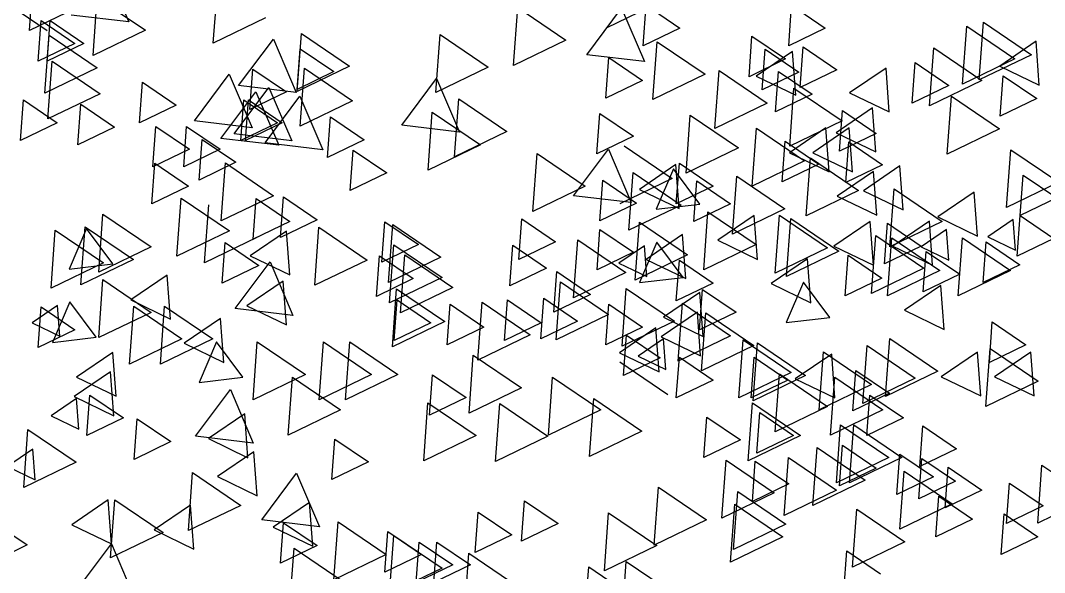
# Model space of a CAD drawing. Header units: millimetres. Extents: x 87938 to 265635, y 330093 to 434310.
# Drawn here: x 211266 to 213021, y 404065 to 405012 of the extents above; entities that cross this region are included whole.
import ezdxf

# ---------------------------------------------------------------- set-up
doc = ezdxf.new("R2010")
doc.units = ezdxf.units.MM

# ---------------------------------------------------------------- blocks, each defined once
blk = doc.blocks.new('A$C7FA71D6E')
for p, q in [((3016.5, 7295.5), (3055.7, 7203.9)), ((3200.6, 7167.8), (3207.9, 7267.2)), ((2885.3, 7189.5), (2890.5, 7259.1)), ((2833.6, 7245.3), (2916, 7189.2)), ((2994.4, 7146.3), (3001.7, 7245.6)), ((3001.7, 7245.6), (3084.1, 7189.6)), ((3964.6, 7237.5), (3874.8, 7194.1)), ((3937.3, 7162.9), (3942.4, 7232.5)), ((3942.4, 7232.5), (4000.1, 7193.3)), ((4186.7, 7162.9), (4191.8, 7232.5)), ((4191.8, 7232.5), (4249.5, 7193.3)), ((2948.2, 7219.8), (2885.3, 7189.5)), ((3055.7, 7203.9), (2956.8, 7215.7)), ((3715, 7129.3), (3722.3, 7228.7)), ((3722.3, 7228.7), (3804.8, 7172.7)), ((3840.7, 7147.7), (3900.4, 7227.5)), ((3900.4, 7227.5), (3939.7, 7135.9)), ((2900.5, 7136.6), (2905.6, 7206.2)), ((2905.6, 7206.2), (2963.3, 7167)), ((2915.6, 7136.6), (2920.7, 7206.2)), ((2920.7, 7206.2), (2978.4, 7167)), ((3290.3, 7211.2), (3200.6, 7167.8)), ((4484.6, 7097), (4491.9, 7196.4)), ((4491.9, 7196.4), (4574.3, 7140.4)), ((4513.4, 7104.4), (4520.7, 7203.8)), ((4520.7, 7203.8), (4603.1, 7147.7)), ((2911.7, 7081.7), (2919, 7181.1)), ((2919, 7181.1), (3001.4, 7125.1)), ((3084.1, 7189.6), (2994.4, 7146.3)), ((3344.2, 7084.7), (3351.5, 7184.1)), ((3351.5, 7184.1), (3433.9, 7128.1)), ((3581.9, 7082.9), (3589.2, 7182.2)), ((3589.2, 7182.2), (3671.6, 7126.2)), ((4000.1, 7193.3), (3937.3, 7162.9)), ((4118.7, 7110), (4123.8, 7179.6)), ((4123.8, 7179.6), (4181.5, 7140.4)), ((4249.5, 7193.3), (4186.7, 7162.9)), ((2963.3, 7167), (2900.5, 7136.6)), ((2978.4, 7167), (2915.6, 7136.6)), ((3243.9, 7094.9), (3303.6, 7174.6)), ((3303.6, 7174.6), (3342.8, 7083)), ((3804.8, 7172.7), (3715, 7129.3)), ((3953.9, 7070.7), (3961.2, 7170.1)), ((3961.2, 7170.1), (4043.7, 7114.1)), ((4206.4, 7091.6), (4211.5, 7161.2)), ((4211.5, 7161.2), (4269.2, 7122)), ((3344.4, 7088.3), (3349.5, 7157.9)), ((3349.5, 7157.9), (3407.2, 7118.7)), ((3939.7, 7135.9), (3840.7, 7147.7)), ((4141.3, 7087.4), (4146.4, 7157)), ((4146.4, 7157), (4204.1, 7117.7)), ((4428.1, 7060.2), (4435.4, 7159.6)), ((4435.4, 7159.6), (4517.8, 7103.6)), ((4603.1, 7147.7), (4513.4, 7104.4)), ((2917, 7037.5), (2924.3, 7136.9)), ((2924.3, 7136.9), (3006.8, 7080.9)), ((3433.9, 7128.1), (3344.2, 7084.7)), ((3671.6, 7126.2), (3581.9, 7082.9)), ((3873.3, 7073.2), (3878.4, 7142.8)), ((3878.4, 7142.8), (3936.1, 7103.6)), ((4181.5, 7140.4), (4118.7, 7110)), ((4398.2, 7064.7), (4403.3, 7134.3)), ((4403.3, 7134.3), (4461, 7095.1)), ((4574.3, 7140.4), (4484.6, 7097)), ((3001.4, 7125.1), (2911.7, 7081.7)), ((3168.3, 7034.4), (3228, 7114.2)), ((3228, 7114.2), (3267.3, 7022.6)), ((3263.1, 7053.5), (3268.2, 7123.1)), ((3268.2, 7123.1), (3325.9, 7083.9)), ((3407.2, 7118.7), (3344.4, 7088.3)), ((3349.5, 7025.4), (3356.8, 7124.8)), ((3356.8, 7124.8), (3439.2, 7068.8)), ((4043.7, 7114.1), (3953.9, 7070.7)), ((4060.1, 7021.3), (4067.4, 7120.7)), ((4067.4, 7120.7), (4149.8, 7064.7)), ((4204.1, 7117.7), (4141.3, 7087.4)), ((4164, 7049.6), (4169.1, 7119.2)), ((4169.1, 7119.2), (4226.8, 7080)), ((4269.2, 7122), (4206.4, 7091.6)), ((4549.3, 7042.1), (4554.4, 7111.6)), ((4554.4, 7111.6), (4612.1, 7072.4)), ((3074.2, 7030.9), (3079.3, 7100.4)), ((3079.3, 7100.4), (3137, 7061.2)), ((3236.3, 7011.8), (3296, 7091.6)), ((3342.8, 7083), (3243.9, 7094.9)), ((3296, 7091.6), (3335.3, 7000)), ((3523.4, 7026.9), (3583.1, 7106.7)), ((3583.1, 7106.7), (3622.4, 7015.1)), ((3936.1, 7103.6), (3873.3, 7073.2)), ((4461, 7095.1), (4398.2, 7064.7)), ((4517.8, 7103.6), (4428.1, 7060.2)), ((3006.8, 7080.9), (2917, 7037.5)), ((3213.6, 7004.2), (3273.3, 7084)), ((3325.9, 7083.9), (3263.1, 7053.5)), ((3273.3, 7084), (3312.6, 6992.4)), ((3289.2, 6996.7), (3348.9, 7076.5)), ((3348.9, 7076.5), (3388.1, 6984.8)), ((4226.8, 7080), (4164, 7049.6)), ((4188.5, 6991.1), (4195.8, 7090.5)), ((4195.8, 7090.5), (4278.3, 7034.5)), ((4458.3, 6977.1), (4465.6, 7076.5)), ((4465.6, 7076.5), (4548, 7020.5)), ((2870.2, 7000.7), (2875.3, 7070.2)), ((2875.3, 7070.2), (2933, 7031)), ((2968.5, 6993.1), (2973.6, 7062.7)), ((2973.6, 7062.7), (3031.3, 7023.5)), ((3137, 7061.2), (3074.2, 7030.9)), ((3248, 7000.7), (3253.1, 7070.2)), ((3253.1, 7070.2), (3310.8, 7031)), ((3255.6, 7000.7), (3260.7, 7070.2)), ((3260.7, 7070.2), (3318.4, 7031)), ((3439.2, 7068.8), (3349.5, 7025.4)), ((3614, 6972.5), (3621.3, 7071.9)), ((3621.3, 7071.9), (3703.7, 7015.9)), ((4149.8, 7064.7), (4060.1, 7021.3)), ((4612.1, 7072.4), (4549.3, 7042.1)), ((3396.2, 6971.6), (3401.3, 7041.2)), ((3401.3, 7041.2), (3459, 7002)), ((3568.6, 6949.9), (3575.9, 7049.3)), ((3575.9, 7049.3), (3658.3, 6993.2)), ((3858, 6977.6), (3863.1, 7047.2)), ((3863.1, 7047.2), (3920.8, 7008)), ((4010.8, 6944.8), (4018.1, 7044.2)), ((4018.1, 7044.2), (4100.6, 6988.2)), ((4273.7, 6982.6), (4278.8, 7052.1)), ((4278.8, 7052.1), (4336.5, 7012.9)), ((2933, 7031), (2870.2, 7000.7)), ((3031.3, 7023.5), (2968.5, 6993.1)), ((3096.9, 6955.3), (3102, 7024.9)), ((3102, 7024.9), (3159.7, 6985.7)), ((3149.8, 6955.3), (3154.9, 7024.9)), ((3154.9, 7024.9), (3212.6, 6985.7)), ((3267.3, 7022.6), (3168.3, 7034.4)), ((3310.8, 7031), (3248, 7000.7)), ((3318.4, 7031), (3255.6, 7000.7)), ((3622.4, 7015.1), (3523.4, 7026.9)), ((4124.2, 6922.2), (4131.5, 7021.6)), ((4131.5, 7021.6), (4213.9, 6965.6)), ((4278.3, 7034.5), (4188.5, 6991.1)), ((4548, 7020.5), (4458.3, 6977.1)), ((3312.6, 6992.4), (3213.6, 7004.2)), ((3335.3, 7000), (3236.3, 7011.8)), ((3703.7, 7015.9), (3614, 6972.5)), ((3920.8, 7008), (3858, 6977.6)), ((4336.5, 7012.9), (4273.7, 6982.6)), ((3159.7, 6985.7), (3096.9, 6955.3)), ((3212.6, 6985.7), (3149.8, 6955.3)), ((3176.2, 6932.8), (3181.4, 7002.4)), ((3181.4, 7002.4), (3239, 6963.2)), ((3388.1, 6984.8), (3289.2, 6996.7)), ((3459, 7002), (3396.2, 6971.6)), ((3658.3, 6993.2), (3568.6, 6949.9)), ((3818.1, 6906), (3877.8, 6985.8)), ((3877.8, 6985.8), (3917, 6894.2)), ((3904.8, 6991.4), (3987.2, 6935.3)), ((4100.6, 6988.2), (4010.8, 6944.8)), ((4175.5, 6929.7), (4180.6, 6999.3)), ((4180.6, 6999.3), (4238.3, 6960)), ((4284.9, 6928.8), (4290, 6998.3)), ((4290, 6998.3), (4347.7, 6959.1)), ((3435.1, 6914.6), (3440.2, 6984.2)), ((3440.2, 6984.2), (3497.9, 6944.9)), ((3748.1, 6878.9), (3755.4, 6978.3)), ((3755.4, 6978.3), (3837.9, 6922.3)), ((4216.6, 6871.4), (4223.9, 6970.8)), ((4223.9, 6970.8), (4306.3, 6914.7)), ((4560.2, 6885.5), (4567.5, 6984.9)), ((4567.5, 6984.9), (4649.9, 6928.9)), ((3095.1, 6891.9), (3100.2, 6961.5)), ((3100.2, 6961.5), (3157.9, 6922.3)), ((3239, 6963.2), (3176.2, 6932.8)), ((3213.9, 6862.7), (3221.2, 6962.1)), ((3221.2, 6962.1), (3303.6, 6906)), ((3994.1, 6891.9), (3999.3, 6961.5)), ((3999.3, 6961.5), (4057, 6922.3)), ((4213.9, 6965.6), (4124.2, 6922.2)), ((4238.3, 6960), (4175.5, 6929.7)), ((4347.7, 6959.1), (4284.9, 6928.8)), ((3497.9, 6944.9), (3435.1, 6914.6)), ((3987.2, 6935.3), (3897.5, 6892)), ((3912.6, 6846.7), (3919.9, 6946)), ((3919.9, 6946), (4002.3, 6890)), ((4090.3, 6840), (4097.6, 6939.4)), ((4097.6, 6939.4), (4180, 6883.4)), ((4583.3, 6871.9), (4588.4, 6941.4)), ((4588.4, 6941.4), (4646.1, 6902.2)), ((3157.9, 6922.3), (3095.1, 6891.9)), ((3837.9, 6922.3), (3748.1, 6878.9)), ((3862.8, 6862.9), (3867.9, 6932.4)), ((3867.9, 6932.4), (3925.6, 6893.2)), ((4057, 6922.3), (3994.1, 6891.9)), ((4024.4, 6861.7), (4029.5, 6931.3)), ((4029.5, 6931.3), (4087.2, 6892.1)), ((4360.1, 6818.5), (4367.4, 6917.9)), ((4367.4, 6917.9), (4449.8, 6861.9)), ((4649.9, 6928.9), (4560.2, 6885.5)), ((3138.3, 6802.3), (3145.7, 6901.6)), ((3145.7, 6901.6), (3228.1, 6845.6)), ((3303.6, 6906), (3213.9, 6862.7)), ((3268.8, 6831.5), (3274, 6901.1)), ((3274, 6901.1), (3331.6, 6861.9)), ((3316, 6834.5), (3321.1, 6904.1)), ((3321.1, 6904.1), (3378.8, 6864.8)), ((3917, 6894.2), (3818.1, 6906)), ((4306.3, 6914.7), (4216.6, 6871.4)), ((4646.1, 6902.2), (4583.3, 6871.9)), ((3185.4, 6791), (3192.7, 6890.4)), ((3925.6, 6893.2), (3862.8, 6862.9)), ((4002.3, 6890), (3912.6, 6846.7)), ((4087.2, 6892.1), (4024.4, 6861.7)), ((4180, 6883.4), (4090.3, 6840)), ((3004.2, 6775), (3011.5, 6874.4)), ((3011.5, 6874.4), (3093.9, 6818.4)), ((3378.8, 6864.8), (3316, 6834.5)), ((3724, 6796.7), (3729.1, 6866.3)), ((3729.1, 6866.3), (3786.8, 6827.1)), ((4041.1, 6778.7), (4048.4, 6878.1)), ((4048.4, 6878.1), (4130.8, 6822)), ((4163.7, 6773.2), (4171, 6872.6)), ((4171, 6872.6), (4253.4, 6816.5)), ((4182.8, 6767.5), (4190.1, 6866.9)), ((4190.1, 6866.9), (4272.5, 6810.8)), ((4578.2, 6802.3), (4583.3, 6871.9)), ((4583.3, 6871.9), (4641, 6832.7)), ((2922.4, 6747.3), (2929.7, 6846.7)), ((2929.7, 6846.7), (3012.1, 6790.6)), ((2973.8, 6753.2), (2981.1, 6852.6)), ((2981.1, 6852.6), (3063.6, 6796.6)), ((3228.1, 6845.6), (3138.3, 6802.3)), ((3331.6, 6861.9), (3268.8, 6831.5)), ((3374.4, 6752.4), (3381.7, 6851.8)), ((3381.7, 6851.8), (3464.1, 6795.7)), ((3489.6, 6791.8), (3494.8, 6861.3)), ((3494.8, 6861.3), (3552.5, 6822.1)), ((3501, 6756.9), (3508.3, 6856.3)), ((3508.3, 6856.3), (3590.7, 6800.3)), ((3858.2, 6778.6), (3863.3, 6848.2)), ((3863.3, 6848.2), (3921, 6809)), ((3923.7, 6761.1), (3931, 6860.4)), ((3931, 6860.4), (4013.4, 6804.4)), ((4351.1, 6789.2), (4356.2, 6858.7)), ((4356.2, 6858.7), (4413.9, 6819.5)), ((4449.8, 6861.9), (4360.1, 6818.5)), ((3275.1, 6834.3), (3185.4, 6791)), ((3817.9, 6730.8), (3825.3, 6830.2)), ((3825.3, 6830.2), (3907.7, 6774.2)), ((4328.9, 6738.4), (4336.2, 6837.8)), ((4336.2, 6837.8), (4418.6, 6781.8)), ((4356.2, 6734.5), (4363.5, 6833.9)), ((4363.5, 6833.9), (4445.9, 6777.9)), ((4477.1, 6734.5), (4484.4, 6833.9)), ((4484.4, 6833.9), (4566.8, 6777.9)), ((4641, 6832.7), (4578.2, 6802.3)), ((3093.9, 6818.4), (3004.2, 6775)), ((3216, 6756), (3221.1, 6825.5)), ((3221.1, 6825.5), (3278.8, 6786.3)), ((3552.5, 6822.1), (3489.6, 6791.8)), ((3502.8, 6722.2), (3510.1, 6821.5)), ((3510.1, 6821.5), (3592.6, 6765.5)), ((3708.9, 6751.4), (3714, 6821)), ((3714, 6821), (3771.7, 6781.8)), ((3786.8, 6827.1), (3724, 6796.7)), ((4130.8, 6822), (4041.1, 6778.7)), ((4253.4, 6816.5), (4163.7, 6773.2)), ((4272.5, 6810.8), (4182.8, 6767.5)), ((4413.9, 6819.5), (4351.1, 6789.2)), ((4417.2, 6740.9), (4422.4, 6810.4)), ((4422.4, 6810.4), (4480, 6771.2)), ((4520.1, 6757.1), (4525.3, 6826.7)), ((4525.3, 6826.7), (4583, 6787.5)), ((3063.6, 6796.6), (2973.8, 6753.2)), ((3238.1, 6712.6), (3297.8, 6792.4)), ((3297.8, 6792.4), (3337.1, 6700.8)), ((3464.1, 6795.7), (3374.4, 6752.4)), ((3480.4, 6733.3), (3485.5, 6802.9)), ((3485.5, 6802.9), (3543.2, 6763.7)), ((3590.7, 6800.3), (3501, 6756.9)), ((3521.5, 6705.2), (3528.8, 6804.6)), ((3528.8, 6804.6), (3611.2, 6748.6)), ((3921, 6809), (3858.2, 6778.6)), ((4013.4, 6804.4), (3923.7, 6761.1)), ((3994.1, 6725.8), (3999.3, 6795.3)), ((3999.3, 6795.3), (4057, 6756.1)), ((4283.6, 6734.3), (4288.7, 6803.9)), ((4288.7, 6803.9), (4346.4, 6764.7)), ((3012.1, 6790.6), (2922.4, 6747.3)), ((3278.8, 6786.3), (3216, 6756)), ((3771.7, 6781.8), (3708.9, 6751.4)), ((3784.4, 6706.1), (3789.5, 6775.7)), ((3789.5, 6775.7), (3847.2, 6736.4)), ((4418.6, 6781.8), (4328.9, 6738.4)), ((4445.9, 6777.9), (4356.2, 6734.5)), ((4566.8, 6777.9), (4477.1, 6734.5)), ((4583, 6787.5), (4520.1, 6757.1)), ((3004.1, 6662.6), (3011.4, 6762)), ((3011.4, 6762), (3093.8, 6705.9)), ((3543.2, 6763.7), (3480.4, 6733.3)), ((3592.6, 6765.5), (3502.8, 6722.2)), ((3788.1, 6658.7), (3795.4, 6758.1)), ((3795.4, 6758.1), (3877.8, 6702.1)), ((3907.7, 6774.2), (3817.9, 6730.8)), ((4346.4, 6764.7), (4283.6, 6734.3)), ((4480, 6771.2), (4417.2, 6740.9)), ((3507.5, 6646.6), (3514.8, 6746)), ((3514.8, 6746), (3597.3, 6690)), ((3611.2, 6748.6), (3521.5, 6705.2)), ((3901.1, 6647.8), (3908.4, 6747.1)), ((3908.4, 6747.1), (3990.8, 6691.1)), ((4057, 6756.1), (3994.1, 6725.8)), ((4033.7, 6675.9), (4038.9, 6745.4)), ((4038.9, 6745.4), (4096.6, 6706.2)), ((3510.6, 6657.8), (3515.7, 6727.4)), ((3515.7, 6727.4), (3573.4, 6688.1)), ((3653.9, 6624), (3661.2, 6723.4)), ((3661.2, 6723.4), (3743.7, 6667.3)), ((3699.5, 6657.8), (3704.6, 6727.4)), ((3704.6, 6727.4), (3762.3, 6688.1)), ((3761.8, 6660.8), (3766.9, 6730.3)), ((3766.9, 6730.3), (3824.6, 6691.1)), ((3847.2, 6736.4), (3784.4, 6706.1)), ((2900.5, 6645.7), (2905.6, 6715.2)), ((2905.6, 6715.2), (2963.3, 6676)), ((3093.8, 6705.9), (3004.1, 6662.6)), ((3056.9, 6617.3), (3064.2, 6716.6)), ((3064.2, 6716.6), (3146.7, 6660.6)), ((3109.8, 6617.3), (3117.1, 6716.6)), ((3117.1, 6716.6), (3199.6, 6660.6)), ((3337.1, 6700.8), (3238.1, 6712.6)), ((3601.3, 6650.2), (3606.4, 6719.8)), ((3606.4, 6719.8), (3664.1, 6680.6)), ((3873.3, 6650.2), (3878.4, 6719.8)), ((3878.4, 6719.8), (3936.1, 6680.6)), ((3997.4, 6622.1), (4004.8, 6721.5)), ((4004.8, 6721.5), (4087.2, 6665.5)), ((4096.6, 6706.2), (4033.7, 6675.9)), ((4037.4, 6605.9), (4044.7, 6705.3)), ((4044.7, 6705.3), (4127.2, 6649.2)), ((3597.3, 6690), (3507.5, 6646.6)), ((3573.4, 6688.1), (3510.6, 6657.8)), ((3762.3, 6688.1), (3699.5, 6657.8)), ((3824.6, 6691.1), (3761.8, 6660.8)), ((3877.8, 6702.1), (3788.1, 6658.7)), ((3990.8, 6691.1), (3901.1, 6647.8)), ((4530.6, 6620), (4535.7, 6689.6)), ((4535.7, 6689.6), (4593.4, 6650.4)), ((2963.3, 6676), (2900.5, 6645.7)), ((3664.1, 6680.6), (3601.3, 6650.2)), ((3936.1, 6680.6), (3873.3, 6650.2)), ((3146.7, 6660.6), (3056.9, 6617.3)), ((3199.6, 6660.6), (3109.8, 6617.3)), ((3268.6, 6556), (3275.9, 6655.4)), ((3275.9, 6655.4), (3358.3, 6599.4)), ((3381.9, 6556), (3389.2, 6655.4)), ((3389.2, 6655.4), (3471.7, 6599.4)), ((3427.3, 6556), (3434.6, 6655.4)), ((3434.6, 6655.4), (3517, 6599.4)), ((3743.7, 6667.3), (3653.9, 6624)), ((3903.5, 6597.4), (3908.6, 6666.9)), ((3908.6, 6666.9), (3966.3, 6627.7)), ((4087.2, 6665.5), (3997.4, 6622.1)), ((4101.5, 6559.6), (4108.8, 6659)), ((4108.8, 6659), (4191.2, 6603)), ((4125.9, 6554.1), (4133.2, 6653.5)), ((4133.2, 6653.5), (4215.6, 6597.5)), ((4352.5, 6561.7), (4359.9, 6661.1)), ((4359.9, 6661.1), (4442.3, 6605.1)), ((4127.2, 6649.2), (4037.4, 6605.9)), ((4239.2, 6539), (4246.5, 6638.4)), ((4246.5, 6638.4), (4328.9, 6582.4)), ((4313.7, 6549.6), (4321.1, 6649)), ((4321.1, 6649), (4403.5, 6593)), ((4524.6, 6544.5), (4531.9, 6643.9)), ((4593.4, 6650.4), (4530.6, 6620)), ((4531.9, 6643.9), (4614.3, 6587.9)), ((3638.8, 6533.3), (3646.1, 6632.7)), ((3646.1, 6632.7), (3728.5, 6576.7)), ((3897.3, 6621.3), (3979.7, 6565.2)), ((3966.3, 6627.7), (3903.5, 6597.4)), ((3994.1, 6559.6), (3999.3, 6629.2)), ((3999.3, 6629.2), (4057, 6589.9)), ((4122.6, 6559.6), (4127.7, 6629.2)), ((4127.7, 6629.2), (4185.4, 6589.9)), ((3358.3, 6599.4), (3268.6, 6556)), ((3471.7, 6599.4), (3381.9, 6556)), ((3517, 6599.4), (3427.3, 6556)), ((4191.2, 6603), (4101.5, 6559.6)), ((4163.7, 6501.3), (4171, 6600.7)), ((4171, 6600.7), (4253.4, 6544.6)), ((4296.4, 6536.9), (4301.5, 6606.5)), ((4301.5, 6606.5), (4359.2, 6567.3)), ((4442.3, 6605.1), (4352.5, 6561.7)), ((3329.1, 6495.6), (3336.4, 6595)), ((3336.4, 6595), (3418.8, 6538.9)), ((3571, 6529.4), (3576.2, 6598.9)), ((3576.2, 6598.9), (3633.9, 6559.7)), ((3774.8, 6495.6), (3782.1, 6595)), ((3782.1, 6595), (3864.5, 6538.9)), ((4057, 6589.9), (3994.1, 6559.6)), ((4185.4, 6589.9), (4122.6, 6559.6)), ((4215.6, 6597.5), (4125.9, 6554.1)), ((4328.9, 6582.4), (4239.2, 6539)), ((4258.4, 6495.6), (4265.7, 6595)), ((4265.7, 6595), (4348.1, 6538.9)), ((4403.5, 6593), (4313.7, 6549.6)), ((4614.3, 6587.9), (4524.6, 6544.5)), ((2983.6, 6494.6), (2988.7, 6564.2)), ((2988.7, 6564.2), (3046.4, 6525)), ((3170.1, 6493.6), (3229.8, 6573.4)), ((3229.8, 6573.4), (3269.1, 6481.8)), ((3728.5, 6576.7), (3638.8, 6533.3)), ((4359.2, 6567.3), (4296.4, 6536.9)), ((4320.8, 6494.6), (4326, 6564.2)), ((4326, 6564.2), (4383.7, 6525)), ((3561.1, 6451.4), (3568.4, 6550.8)), ((3568.4, 6550.8), (3650.8, 6494.7)), ((3633.9, 6559.7), (3571, 6529.4)), ((3684.2, 6450.2), (3691.5, 6549.6)), ((3691.5, 6549.6), (3773.9, 6493.6)), ((3845.3, 6459), (3852.6, 6558.3)), ((3852.6, 6558.3), (3935, 6502.3)), ((4117.3, 6451.4), (4124.6, 6550.8)), ((4124.6, 6550.8), (4207, 6494.8)), ((3418.8, 6538.9), (3329.1, 6495.6)), ((3864.5, 6538.9), (3774.8, 6495.6)), ((4132, 6464.4), (4137.1, 6534)), ((4137.1, 6534), (4194.8, 6494.7)), ((4253.4, 6544.6), (4163.7, 6501.3)), ((4348.1, 6538.9), (4258.4, 6495.6)), ((3046.4, 6525), (2983.6, 6494.6)), ((3064.8, 6453.8), (3070, 6523.4)), ((3070, 6523.4), (3127.7, 6484.2)), ((4041.3, 6456.8), (4046.4, 6526.4)), ((4046.4, 6526.4), (4104.1, 6487.2)), ((4268.4, 6413.6), (4275.7, 6513)), ((4275.7, 6513), (4358.1, 6457)), ((4291.1, 6413.6), (4298.4, 6513)), ((4298.4, 6513), (4380.8, 6457)), ((4383.7, 6525), (4320.8, 6494.6)), ((2875.6, 6405.8), (2882.9, 6505.2)), ((2882.9, 6505.2), (2965.3, 6449.1)), ((3650.8, 6494.7), (3561.1, 6451.4)), ((3935, 6502.3), (3845.3, 6459)), ((4207, 6494.8), (4117.3, 6451.4)), ((4194.8, 6494.7), (4132, 6464.4)), ((4411.5, 6441.7), (4416.6, 6511.3)), ((4416.6, 6511.3), (4474.3, 6472.1)), ((3127.7, 6484.2), (3064.8, 6453.8)), ((3269.1, 6481.8), (3170.1, 6493.6)), ((3403.8, 6419.1), (3408.9, 6488.7)), ((3408.9, 6488.7), (3466.6, 6449.4)), ((3773.9, 6493.6), (3684.2, 6450.2)), ((4104.1, 6487.2), (4041.3, 6456.8)), ((4273.7, 6408.5), (4278.8, 6478.1)), ((4278.8, 6478.1), (4336.5, 6438.9)), ((4228.1, 6374.7), (4235.4, 6474.1)), ((4235.4, 6474.1), (4317.9, 6418.1)), ((4371.9, 6393.4), (4377, 6463)), ((4377, 6463), (4434.7, 6423.8)), ((4474.3, 6472.1), (4411.5, 6441.7)), ((2965.3, 6449.1), (2875.6, 6405.8)), ((3466.6, 6449.4), (3403.8, 6419.1)), ((4072, 6353.2), (4079.3, 6452.6)), ((4079.3, 6452.6), (4161.7, 6396.6)), ((4124.4, 6381.3), (4129.5, 6450.9)), ((4129.5, 6450.9), (4187.2, 6411.7)), ((4178.8, 6357.8), (4186.1, 6457.1)), ((4186.1, 6457.1), (4268.5, 6401.1)), ((4358.1, 6457), (4268.4, 6413.6)), ((4380.8, 6457), (4291.1, 6413.6)), ((4409.7, 6385.9), (4414.8, 6455.4)), ((4414.8, 6455.4), (4472.5, 6416.2)), ((4613.5, 6344.5), (4620.8, 6443.9)), ((4620.8, 6443.9), (4703.2, 6387.9)), ((3157.8, 6331.7), (3165.1, 6431.1)), ((3165.1, 6431.1), (3247.5, 6375)), ((3283.5, 6350.1), (3343.2, 6429.9)), ((3343.2, 6429.9), (3382.4, 6338.3)), ((4336.5, 6438.9), (4273.7, 6408.5)), ((4434.7, 6423.8), (4371.9, 6393.4)), ((4377.4, 6334), (4384.7, 6433.4)), ((4384.7, 6433.4), (4467.1, 6377.3)), ((4455, 6370.8), (4460.1, 6440.3)), ((4460.1, 6440.3), (4517.8, 6401.1)), ((3956.1, 6306.7), (3963.5, 6406.1)), ((3963.5, 6406.1), (4045.9, 6350.1)), ((4187.2, 6411.7), (4124.4, 6381.3)), ((4317.9, 6418.1), (4228.1, 6374.7)), ((4472.5, 6416.2), (4409.7, 6385.9)), ((4559.8, 6343.6), (4564.9, 6413.1)), ((4564.9, 6413.1), (4622.6, 6373.9)), ((4161.7, 6396.6), (4072, 6353.2)), ((4092.1, 6299.2), (4099.4, 6398.6)), ((4099.4, 6398.6), (4181.9, 6342.6)), ((4268.5, 6401.1), (4178.8, 6357.8)), ((4438.9, 6320.9), (4444, 6390.5)), ((4444, 6390.5), (4501.7, 6351.3)), ((4517.8, 6401.1), (4455, 6370.8)), ((3024.6, 6285.2), (3031.9, 6384.6)), ((3031.9, 6384.6), (3114.4, 6328.6)), ((3247.5, 6375), (3157.8, 6331.7)), ((3728.7, 6313.3), (3733.8, 6382.9)), ((3733.8, 6382.9), (3791.5, 6343.7)), ((4087.1, 6277.7), (4094.4, 6377.1)), ((4094.4, 6377.1), (4176.8, 6321)), ((4467.1, 6377.3), (4377.4, 6334)), ((4622.6, 6373.9), (4559.8, 6343.6)), ((4703.2, 6387.9), (4613.5, 6344.5)), ((2798.9, 6363), (2881.3, 6307)), ((3649.2, 6294), (3654.3, 6363.5)), ((3654.3, 6363.5), (3712, 6324.3)), ((3870.8, 6262.5), (3878.1, 6361.9)), ((3878.1, 6361.9), (3960.6, 6305.9)), ((4296.1, 6269), (4303.4, 6368.4)), ((4303.4, 6368.4), (4385.9, 6312.3)), ((4550.8, 6290.7), (4555.9, 6360.3)), ((4550.8, 6290.7), (4555.9, 6360.3)), ((4555.9, 6360.3), (4613.6, 6321.1)), ((4555.9, 6360.3), (4613.6, 6321.1)), ((3382.4, 6338.3), (3283.5, 6350.1)), ((3316, 6275.6), (3321.1, 6345.1)), ((3321.1, 6345.1), (3378.8, 6305.9)), ((3407.1, 6247.5), (3414.4, 6346.9)), ((3414.4, 6346.9), (3496.8, 6290.8)), ((3791.5, 6343.7), (3728.7, 6313.3)), ((4045.9, 6350.1), (3956.1, 6306.7)), ((4181.9, 6342.6), (4092.1, 6299.2)), ((4501.7, 6351.3), (4438.9, 6320.9)), ((3114.4, 6328.6), (3024.6, 6285.2)), ((3494.5, 6260.5), (3499.6, 6330)), ((3499.6, 6330), (3557.3, 6290.8)), ((3502.8, 6223.7), (3510.1, 6323)), ((3510.1, 6323), (3592.6, 6267)), ((3712, 6324.3), (3649.2, 6294)), ((4176.8, 6321), (4087.1, 6277.7)), ((4613.6, 6321.1), (4550.8, 6290.7)), ((4613.6, 6321.1), (4550.8, 6290.7)), ((2881.3, 6307), (2791.6, 6263.6)), ((2966.1, 6229.2), (3025.8, 6309)), ((3025.8, 6309), (3065.1, 6217.4)), ((3378.8, 6305.9), (3316, 6275.6)), ((3331.6, 6202.1), (3338.9, 6301.5)), ((3338.9, 6301.5), (3421.3, 6245.5)), ((3548.4, 6242.4), (3553.5, 6311.9)), ((3553.5, 6311.9), (3611.2, 6272.7)), ((3578.6, 6242.4), (3583.7, 6311.9)), ((3583.7, 6311.9), (3641.4, 6272.7)), ((3960.6, 6305.9), (3870.8, 6262.5)), ((4385.9, 6312.3), (4296.1, 6269)), ((3496.8, 6290.8), (3407.1, 6247.5)), ((3557.3, 6290.8), (3494.5, 6260.5)), ((3631.3, 6193.4), (3638.6, 6292.8)), ((3638.6, 6292.8), (3721, 6236.8)), ((4281.2, 6227.3), (4286.4, 6296.8)), ((4286.4, 6296.8), (4344.1, 6257.6)), ((3592.6, 6267), (3502.8, 6223.7)), ((3611.2, 6272.7), (3548.4, 6242.4)), ((3641.4, 6272.7), (3578.6, 6242.4)), ((3838.8, 6200), (3843.9, 6269.5)), ((3838.8, 6200), (3843.9, 6269.5)), ((3843.9, 6269.5), (3901.6, 6230.3)), ((3843.9, 6269.5), (3901.6, 6230.3)), ((3901.1, 6179.5), (3908.4, 6278.9)), ((3908.4, 6278.9), (3990.8, 6222.8))]:
    blk.add_line(p, q)
for points in [[(4610.7, 7170.7), (4548.3, 7128.3), (4616.2, 7095.5)], [(4193.4, 7153.5), (4131.1, 7111.1), (4199, 7078.3)], [(4353.5, 7124.9), (4291.1, 7082.6), (4359, 7049.7)], [(4330.6, 7056.4), (4268.3, 7014), (4336.1, 6981.2)], [(4250.6, 7022.1), (4188.2, 6979.7), (4256.1, 6946.9)], [(4290.6, 7022.1), (4228.3, 6979.7), (4296.1, 6946.9)], [(3993.4, 6959.2), (3931, 6916.8), (3998.9, 6884)], [(4034.3, 6891.6), (3989.2, 6952), (3959.5, 6882.7)], [(4377.3, 6956.9), (4314.9, 6914.5), (4382.8, 6881.7)], [(4331.9, 6947.7), (4269.6, 6905.3), (4337.5, 6872.5)], [(4504.7, 6912), (4442.4, 6869.6), (4510.2, 6836.8)], [(4127.5, 6872), (4065.1, 6829.6), (4133, 6796.8)], [(4571.7, 6865), (4528.1, 6835.4), (4575.6, 6812.4)], [(3028.4, 6789.1), (2983.3, 6849.5), (2953.6, 6780.2)], [(3326, 6845.2), (3263.7, 6802.8), (3331.6, 6770)], [(4326.2, 6862), (4263.9, 6819.6), (4331.8, 6786.8)], [(4427.8, 6862.1), (4365.4, 6819.7), (4433.3, 6786.9)], [(4457.4, 6847.9), (4413.8, 6818.2), (4461.3, 6795.2)], [(4004.8, 6839.2), (3942.4, 6796.8), (4010.3, 6764)], [(3939.4, 6820.2), (3895.8, 6790.5), (3943.3, 6767.5)], [(4005.8, 6765.9), (3960.6, 6826.3), (3930.9, 6757)], [(4218.9, 6797.7), (4156.6, 6755.4), (4224.4, 6722.5)], [(3121.5, 6769.5), (3059.2, 6727.2), (3127.1, 6694.3)], [(3320.3, 6759.5), (3258, 6717.1), (3325.8, 6684.3)], [(4257.3, 6697.3), (4212.1, 6757.7), (4182.4, 6688.4)], [(4034.3, 6739.7), (3972, 6697.4), (4039.9, 6664.5)], [(4447.5, 6752), (4385.2, 6709.6), (4453.1, 6676.8)], [(2999.9, 6663.4), (2954.7, 6723.8), (2925, 6654.5)], [(2933.5, 6717.7), (2889.9, 6688), (2937.4, 6665.1)], [(4030.3, 6706.3), (3967.9, 6663.9), (4035.8, 6631.1)], [(3213, 6695.2), (3150.6, 6652.9), (3218.5, 6620.1)], [(3959.1, 6679.2), (3896.7, 6636.8), (3964.6, 6604)], [(3251.4, 6594.8), (3206.2, 6655.2), (3176.5, 6585.9)], [(3972.2, 6660.6), (3928.5, 6631), (3976, 6608)], [(3028.4, 6637.3), (2966.1, 6594.9), (3034, 6562.1)], [(4260.4, 6634.4), (4198, 6592), (4265.9, 6559.2)], [(4510.4, 6637.7), (4448.1, 6595.4), (4516, 6562.5)], [(4601.9, 6637.7), (4539.5, 6595.4), (4607.4, 6562.5)], [(3024.4, 6603.8), (2962, 6561.4), (3029.9, 6528.6)], [(2966.3, 6558.1), (2922.6, 6528.5), (2970.1, 6505.5)], [(3254.5, 6531.9), (3192.1, 6489.5), (3260, 6456.7)], [(2891.4, 6471.1), (2847.7, 6441.4), (2895.2, 6418.5)], [(3270.2, 6466.7), (3207.8, 6424.3), (3275.7, 6391.5)], [(3020.3, 6384.2), (2958, 6341.8), (3025.8, 6309)], [(3161.6, 6375.2), (3099.2, 6332.9), (3167.1, 6300.1)], [(3365.7, 6380.1), (3303.3, 6337.7), (3371.2, 6304.9)]]:
    blk.add_lwpolyline(points, close=True)

msp = doc.modelspace()

# ---------------------------------------------------------------- block references
msp.add_blockref('A$C7FA71D6E', (208396, 397805.4))

doc.saveas('drawing.dxf')
